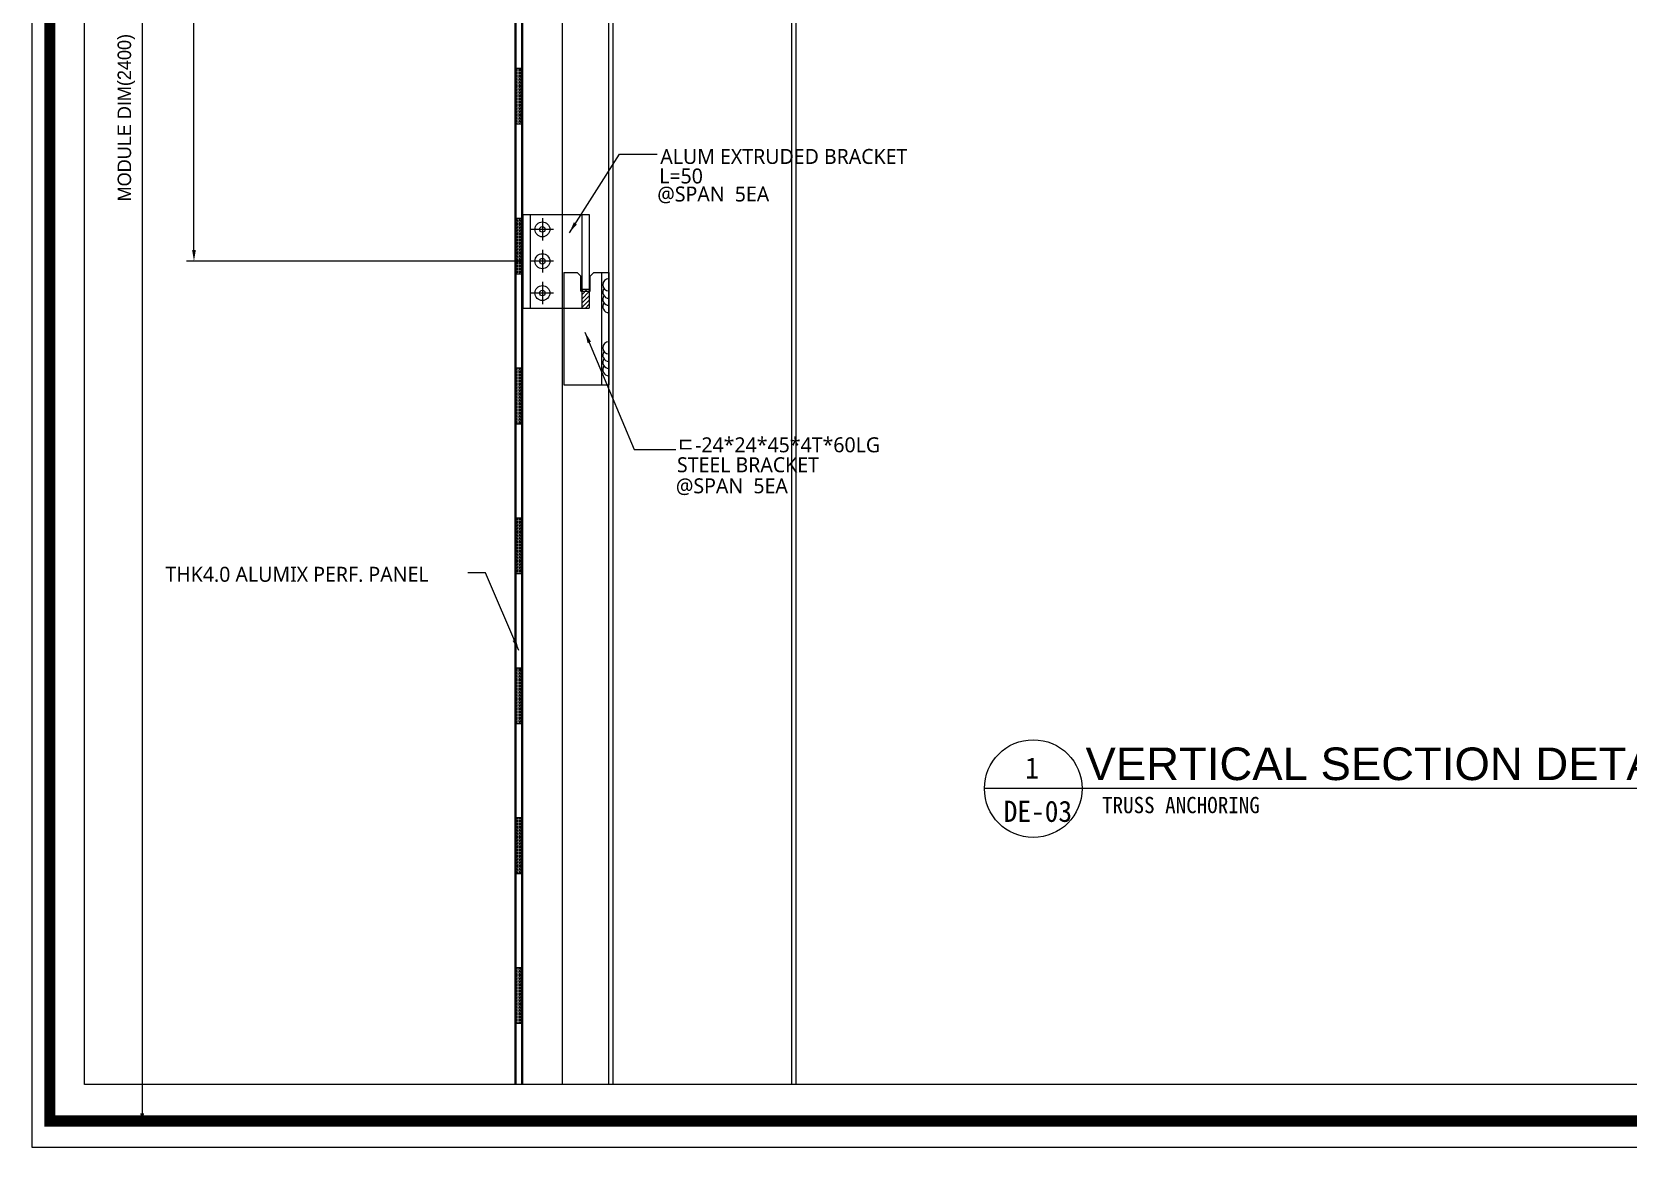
# Model space of a CAD drawing. Header units: millimetres. Extents: x 7297 to 60227, y -7497 to 19324.
# Drawn here: x 42830 to 43682, y 3812 to 4407 of the extents above; entities that cross this region are included whole.
import ezdxf
from ezdxf.enums import TextEntityAlignment as Align

# ---------------------------------------------------------------- set-up
doc = ezdxf.new("R2010")
doc.units = ezdxf.units.MM
for name, color, linetype in [('NS_COL_GREEN', 3, 'Continuous'), ('NS_COL_MAGENTA', 6, 'Continuous'), ('NS_COL_RED', 1, 'Continuous'), ('NS_COL_WHITE', 7, 'Continuous'), ('NS_COL_YELLOW', 2, 'Continuous'), ('NS_DIM', 1, 'Continuous'), ('NS_FORM', 7, 'Continuous'), ('NS_FRAME', 253, 'Continuous'), ('NS_TEXT', 2, 'Continuous'), ('NS_TEXT_TITLE', 141, 'Continuous')]:
    doc.layers.add(name, color=color, linetype=linetype)
doc.styles.add('Expo M', font='Expo M.ttf')
doc.styles.add('TITLE BLOCK-V(r1.1)$0$Address', font='arial.ttf')
doc.styles.add('돋움체', font='')
doc.styles.add('맑은고딕', font='malgun.ttf')
doc.styles.get('돋움체').set_extended_font_data('DotumChe')
doc.dimstyles.new('N-SPACE', dxfattribs={"dimscale": 4, "dimtxt": 1.8, "dimasz": 1.5, "dimexe": 1, "dimexo": 1, "dimgap": 1, "dimtad": 1, "dimtoh": 1, "dimdec": 1, "dimzin": 1, "dimdsep": 46, "dimtxsty": 'Expo M', "dimcen": 2, "dimclrd": 1, "dimclre": 1, "dimclrt": 2, "dimadec": 1, "dimazin": 0, "dimtfac": 1, "dimtdec": 1, "dimtix": 1, "dimtmove": 1, "dimatfit": 3, "dimfxl": 1, "dimtolj": 1, "dimtzin": 1, "dimarcsym": 0})

# ---------------------------------------------------------------- blocks, each defined once
blk = doc.blocks.new('AL-TEMPLATE')
at = {"color": 7, "ltscale": 2}
blk.add_lwpolyline([(1972.34, 1515.25), (1972.34, 921.25), (2812.34, 921.25), (2812.34, 1515.25)], close=True, dxfattribs=at)
at = {"color": 8, "const_width": 2.5}
blk.add_lwpolyline([(1976.34, 1509.45), (2808.34, 1509.45), (2808.34, 927.05), (1976.34, 927.05)], close=True, dxfattribs=at)
at = {"color": 9}
blk.add_lwpolyline([(1984.07, 1501.32), (2709.08, 1501.32), (2709.08, 935.18), (1984.07, 935.18)], close=True, dxfattribs=at)
blk = doc.blocks.new('*D506')
at = {"layer": 'NS_DIM', "color": 1, "lineweight": -2, "transparency": 16777216}
for p, q in [((43071.04, 4899.14), (42884.95, 4899.14)), ((42888.95, 4893.14), (42888.95, 3830.33)), ((43084.15, 3824.33), (42884.95, 3824.33))]:
    blk.add_line(p, q, dxfattribs=at)
at = {"layer": 'NS_DIM', "color": 1, "transparency": 16777216}
for points in [[(42887.95, 4893.14), (42889.95, 4893.14), (42888.95, 4899.14)], [(42887.95, 3830.33), (42889.95, 3830.33), (42888.95, 3824.33)]]:
    blk.add_solid(points, dxfattribs=at)
at = {"layer": 'NS_DIM', "color": 2, "transparency": 16777216, "insert": (42880.53, 4361.74), "char_height": 7.2, "attachment_point": 5, "rotation": 90, "style": 'Expo M'}
blk.add_mtext('\\A1;MODULE DIM(2400)', dxfattribs=at)
blk = doc.blocks.new('*D505')
at = {"layer": 'NS_DIM', "color": 1, "lineweight": -2, "transparency": 16777216}
for p, q in [((43092.15, 4835.14), (42912.61, 4835.14)), ((42916.61, 4291.14), (42916.61, 4829.14)), ((43092.15, 4285.14), (42912.61, 4285.14))]:
    blk.add_line(p, q, dxfattribs=at)
at = {"layer": 'NS_DIM', "color": 1, "transparency": 16777216}
for points in [[(42915.61, 4829.14), (42917.61, 4829.14), (42916.61, 4835.14)], [(42915.61, 4291.14), (42917.61, 4291.14), (42916.61, 4285.14)]]:
    blk.add_solid(points, dxfattribs=at)
at = {"layer": 'NS_DIM', "color": 2, "transparency": 16777216, "insert": (42908.83, 4560.14), "char_height": 7.2, "attachment_point": 5, "rotation": 90, "style": 'Expo M'}
blk.add_mtext('\\A1;550.0', dxfattribs=at)

msp = doc.modelspace()

# ---------------------------------------------------------------- hatches: boundary and pattern name
at = {"layer": 'NS_COL_WHITE', "ltscale": 20}
h = msp.add_hatch(dxfattribs=at)
h.set_pattern_fill('ANSI31', color=256, scale=0.5)
h.set_pattern_definition([(45, (-859763.7684, -1038761.6401), (-1.1225320151, 1.1225320151), [])])
h.paths.add_polyline_path([(43127.65, 4269.14), (43127.65, 4270.14), (43123.65, 4270.14), (43123.65, 4269.14)])
h.paths.add_polyline_path([(43127.65, 4269.14), (43123.65, 4269.14), (43123.65, 4260.14), (43127.65, 4260.14)])
at = {"layer": 'NS_COL_YELLOW', "ltscale": 20}
h = msp.add_hatch(dxfattribs=at)
h.set_pattern_fill('DOTS', color=256, scale=0.5, angle=-90)
h.set_pattern_definition([(270, (-999394.56785, 906383.1326), (0.79375, -0.396875), [0, -0.79375])])
h.paths.add_polyline_path([(43092.15, 4358.25), (43092.15, 4387.99), (43091.65, 4387.99), (43091.65, 4358.25)])
h.paths.add_polyline_path([(43091.65, 4358.25), (43091.65, 4387.99), (43088.65, 4387.99), (43088.65, 4358.25)])
h.paths.add_polyline_path([(43088.65, 4358.25), (43088.65, 4387.99), (43088.15, 4387.99), (43088.15, 4358.25)])
h = msp.add_hatch(dxfattribs=at)
h.set_pattern_fill('DOTS', color=256, scale=0.5, angle=-90)
h.set_pattern_definition([(270, (-999394.56785, 906303.1326), (0.79375, -0.396875), [0, -0.79375])])
h.paths.add_polyline_path([(43092.15, 4278.25), (43092.15, 4307.99), (43091.65, 4307.99), (43091.65, 4278.25)])
h.paths.add_polyline_path([(43091.65, 4278.25), (43091.65, 4307.99), (43088.65, 4307.99), (43088.65, 4278.25)])
h.paths.add_polyline_path([(43088.65, 4278.25), (43088.65, 4307.99), (43088.15, 4307.99), (43088.15, 4278.25)])
h = msp.add_hatch(dxfattribs=at)
h.set_pattern_fill('DOTS', color=256, scale=0.5, angle=-90)
h.set_pattern_definition([(270, (-999394.56785, 906223.1326), (0.79375, -0.396875), [0, -0.79375])])
h.paths.add_polyline_path([(43092.15, 4198.25), (43092.15, 4227.99), (43091.65, 4227.99), (43091.65, 4198.25)])
h.paths.add_polyline_path([(43091.65, 4198.25), (43091.65, 4227.99), (43088.65, 4227.99), (43088.65, 4198.25)])
h.paths.add_polyline_path([(43088.65, 4198.25), (43088.65, 4227.99), (43088.15, 4227.99), (43088.15, 4198.25)])
h = msp.add_hatch(dxfattribs=at)
h.set_pattern_fill('DOTS', color=256, scale=0.5, angle=-90)
h.set_pattern_definition([(270, (-999394.56785, 906143.1326), (0.79375, -0.396875), [0, -0.79375])])
h.paths.add_polyline_path([(43092.15, 4118.25), (43092.15, 4147.99), (43091.65, 4147.99), (43091.65, 4118.25)])
h.paths.add_polyline_path([(43091.65, 4118.25), (43091.65, 4147.99), (43088.65, 4147.99), (43088.65, 4118.25)])
h.paths.add_polyline_path([(43088.65, 4118.25), (43088.65, 4147.99), (43088.15, 4147.99), (43088.15, 4118.25)])
h = msp.add_hatch(dxfattribs=at)
h.set_pattern_fill('DOTS', color=256, scale=0.5, angle=-90)
h.set_pattern_definition([(270, (-999394.56785, 906063.1326), (0.79375, -0.396875), [0, -0.79375])])
h.paths.add_polyline_path([(43092.15, 4038.25), (43092.15, 4067.99), (43091.65, 4067.99), (43091.65, 4038.25)])
h.paths.add_polyline_path([(43091.65, 4038.25), (43091.65, 4067.99), (43088.65, 4067.99), (43088.65, 4038.25)])
h.paths.add_polyline_path([(43088.65, 4038.25), (43088.65, 4067.99), (43088.15, 4067.99), (43088.15, 4038.25)])
h = msp.add_hatch(dxfattribs=at)
h.set_pattern_fill('DOTS', color=256, scale=0.5, angle=-90)
h.set_pattern_definition([(270, (-999394.56785, 905983.1326), (0.79375, -0.396875), [0, -0.79375])])
h.paths.add_polyline_path([(43092.15, 3958.25), (43092.15, 3987.99), (43091.65, 3987.99), (43091.65, 3958.25)])
h.paths.add_polyline_path([(43091.65, 3958.25), (43091.65, 3987.99), (43088.65, 3987.99), (43088.65, 3958.25)])
h.paths.add_polyline_path([(43088.65, 3958.25), (43088.65, 3987.99), (43088.15, 3987.99), (43088.15, 3958.25)])
h = msp.add_hatch(dxfattribs=at)
h.set_pattern_fill('DOTS', color=256, scale=0.5, angle=-90)
h.set_pattern_definition([(270, (-999394.56785, 905903.1326), (0.79375, -0.396875), [0, -0.79375])])
h.paths.add_polyline_path([(43092.15, 3878.25), (43092.15, 3907.99), (43091.65, 3907.99), (43091.65, 3878.25)])
h.paths.add_polyline_path([(43091.65, 3878.25), (43091.65, 3907.99), (43088.65, 3907.99), (43088.65, 3878.25)])
h.paths.add_polyline_path([(43088.65, 3878.25), (43088.65, 3907.99), (43088.15, 3907.99), (43088.15, 3878.25)])

# ---------------------------------------------------------------- linework, layer by layer
at = {"layer": 'NS_COL_GREEN'}
for p, q in [((43088.15, 3845.74), (43088.15, 4894.14)), ((43092.15, 3845.74), (43092.15, 4889.79)), ((43088.15, 3824.33), (43088.15, 3826.26)), ((43092.15, 3824.33), (43092.15, 3826.26))]:
    msp.add_line(p, q, dxfattribs=at)
at = {"layer": 'NS_COL_MAGENTA'}
for p, q in [((43088.65, 3845.74), (43088.65, 4893.14)), ((43091.65, 3845.74), (43091.65, 4890.29)), ((43123.15, 4277.14), (43121.15, 4279.14)), ((43128.15, 4277.14), (43130.15, 4279.14)), ((43123.15, 4269.14), (43123.15, 4277.14)), ((43128.15, 4269.14), (43128.15, 4277.14)), ((43088.65, 3824.33), (43088.65, 3826.26)), ((43091.65, 3824.33), (43091.65, 3826.26))]:
    msp.add_line(p, q, dxfattribs=at)
at = {"layer": 'NS_COL_MAGENTA', "ltscale": 20}
for p, q in [((43114.11, 4279.14), (43121.15, 4279.14)), ((43114.11, 4279.14), (43114.11, 4219.14)), ((43130.15, 4279.14), (43138.15, 4279.14)), ((43138.15, 4279.14), (43138.15, 4219.14)), ((43123.15, 4269.14), (43128.15, 4269.14)), ((43114.11, 4219.14), (43138.15, 4219.14))]:
    msp.add_line(p, q, dxfattribs=at)
at = {"layer": 'NS_COL_RED', "ltscale": 20}
for p, q in [((43138.15, 3845.74), (43138.15, 5131.47)), ((43238.15, 3845.74), (43238.15, 5131.47)), ((43138.15, 3824.33), (43138.15, 3826.26)), ((43238.15, 3824.33), (43238.15, 3826.26))]:
    msp.add_line(p, q, dxfattribs=at)
at = {"layer": 'NS_COL_WHITE', "ltscale": 20}
for p, q in [((43113.15, 4890.14), (43113.15, 3845.74)), ((43092.15, 4310.14), (43092.15, 4260.14)), ((43092.15, 4310.14), (43127.65, 4310.14)), ((43096.15, 4310.14), (43096.15, 4260.14)), ((43123.65, 4310.14), (43123.65, 4260.14)), ((43127.65, 4310.14), (43127.65, 4260.14)), ((43123.65, 4270.14), (43127.65, 4270.14)), ((43092.15, 4260.14), (43127.65, 4260.14)), ((43113.15, 3826.26), (43113.15, 3824.33))]:
    msp.add_line(p, q, dxfattribs=at)
at = {"layer": 'NS_COL_WHITE'}
for p, q in [((43102.64, 4308.14), (43102.64, 4296.14)), ((43108.64, 4302.14), (43096.64, 4302.14)), ((43102.64, 4291.14), (43102.64, 4279.14)), ((43108.64, 4285.14), (43096.64, 4285.14)), ((43102.64, 4274.14), (43102.64, 4262.14)), ((43108.64, 4268.14), (43096.64, 4268.14)), ((43785.8, 4003.66), (43338.7, 4003.66))]:
    msp.add_line(p, q, dxfattribs=at)
at = {"layer": 'NS_COL_WHITE', "ltscale": 0.05}
msp.add_line((43134.15, 4279.14), (43134.15, 4219.14), dxfattribs=at)
at = {"layer": 'NS_COL_WHITE', "ltscale": 0.1}
for p, q in [((43140.45, 3824.33), (43140.45, 3826.26)), ((43235.85, 3824.33), (43235.85, 3826.26))]:
    msp.add_line(p, q, dxfattribs=at)
at = {"layer": 'NS_COL_WHITE', "ltscale": 0.3}
for centre, radius in [((43102.64, 4302.14), 4), ((43102.64, 4302.14), 1.5), ((43102.64, 4285.14), 4), ((43102.64, 4285.14), 1.5), ((43102.64, 4268.14), 4), ((43102.64, 4268.14), 1.5)]:
    msp.add_circle(centre, radius, dxfattribs=at)
at = {"layer": 'NS_COL_WHITE'}
msp.add_circle((43364.77, 4003.66), 26.08, dxfattribs=at)
at = {"layer": 'NS_COL_YELLOW', "ltscale": 20}
for p, q in [((43092.15, 4387.99), (43088.15, 4387.99)), ((43092.15, 4358.25), (43088.15, 4358.25)), ((43092.15, 4307.99), (43088.15, 4307.99)), ((43092.15, 4278.25), (43088.15, 4278.25)), ((43092.15, 4227.99), (43088.15, 4227.99)), ((43092.15, 4198.25), (43088.15, 4198.25)), ((43092.15, 4147.99), (43088.15, 4147.99)), ((43092.15, 4118.25), (43088.15, 4118.25)), ((43092.15, 4067.99), (43088.15, 4067.99)), ((43092.15, 4038.25), (43088.15, 4038.25)), ((43092.15, 3987.99), (43088.15, 3987.99)), ((43092.15, 3958.25), (43088.15, 3958.25)), ((43092.15, 3907.99), (43088.15, 3907.99)), ((43092.15, 3878.25), (43088.15, 3878.25))]:
    msp.add_line(p, q, dxfattribs=at)
for centre, start in [((43138.15, 4272.59), 90), ((43138.15, 4268.6), 142.32857), ((43138.15, 4264.85), 144.88752), ((43138.15, 4260.94), 143.191), ((43138.15, 4238.92), 90), ((43138.15, 4234.93), 142.32857), ((43138.15, 4231.18), 144.88752), ((43138.15, 4227.27), 143.191)]:
    msp.add_arc(centre, 3.26, start, 270, dxfattribs=at)
at = {"layer": 'NS_FRAME', "ltscale": 0.1}
for p, q in [((43235.85, 3845.74), (43235.85, 5131.47)), ((43140.45, 3845.74), (43140.45, 4874.14))]:
    msp.add_line(p, q, dxfattribs=at)

# ---------------------------------------------------------------- block references
at = {"layer": 'NS_FORM', "xscale": 2.39497664741437, "yscale": 2.39497664741437, "zscale": 2.39497664741437}
msp.add_blockref('AL-TEMPLATE', (38106.39, 1606), dxfattribs=at)

# ---------------------------------------------------------------- texts
at = {"layer": 'NS_TEXT', "insert": (43392.67, 4025.6, 0), "char_height": 17.3861, "width": 434.1508, "attachment_point": 1, "style": 'TITLE BLOCK-V(r1.1)$0$Address'}
msp.add_mtext('VERTICAL SECTION DETAIL', dxfattribs=at)
at = {"layer": 'NS_TEXT_TITLE', "style": '맑은고딕'}
for s, height, p in [('ALUM EXTRUDED BRACKET', 7.9984, (43165.62, 4337.04)), ('L=50', 7.998, (43165.03, 4326.63)), ('@SPAN  5EA', 7.998, (43164.01, 4317.01)), ('ㄷ-24*24*45*4T*60LG', 7.9984, (43174.15, 4183.15)), ('STEEL BRACKET', 7.9984, (43174.53, 4172.51)), ('@SPAN  5EA', 7.998, (43173.94, 4161.27)), ('THK4.0 ALUMIX PERF. PANEL', 7.9984, (42901.38, 4114.05))]:
    msp.add_text(s, height=height, dxfattribs=at).set_placement(p)
at = {"layer": 'NS_TEXT_TITLE', "style": '돋움체'}
for s, p in [('1', (43364.11, 4014.71)), ('DE-03', (43367.24, 3991.47))]:
    msp.add_text(s, height=11.3, dxfattribs=at).set_placement(p, align=Align.MIDDLE)
msp.add_text('TRUSS ANCHORING', height=8.6922, dxfattribs=at).set_placement((43485.74, 3990.56, 0), align=Align.RIGHT)

# ---------------------------------------------------------------- dimensions: what is measured, and where the dimension line sits
at = {"layer": 'NS_DIM'}
dim = msp.add_linear_dim(base=(42888.95, 3824.33), p1=(43075.04, 4899.14), p2=(43088.15, 3824.33), angle=90, text='MODULE DIM(2400)', dimstyle='N-SPACE', dxfattribs=at)
dim.commit()
dim.dimension.update_dxf_attribs({"geometry": '*D506', "text_midpoint": (42880.53, 4361.74)})
dim = msp.add_linear_dim(base=(42916.61, 4835.14), p1=(43096.15, 4285.14), p2=(43096.15, 4835.14), angle=90, dimstyle='N-SPACE', dxfattribs=at)
dim.commit()
dim.dimension.update_dxf_attribs({"geometry": '*D505', "text_midpoint": (42908.83, 4560.14)})

# ---------------------------------------------------------------- leaders
at = {"layer": 'NS_DIM', "ltscale": 0.3}
for points in [[(43117.06, 4300.31), (43143.83, 4342.19), (43163.88, 4342.19)], [(43125.4, 4247.33), (43151.73, 4184.71), (43173.99, 4184.71)], [(43090.02, 4077.42), (43072.28, 4118.83), (43062.92, 4118.83)]]:
    msp.add_leader(points, dimstyle='N-SPACE', dxfattribs=at)

doc.saveas('drawing.dxf')
